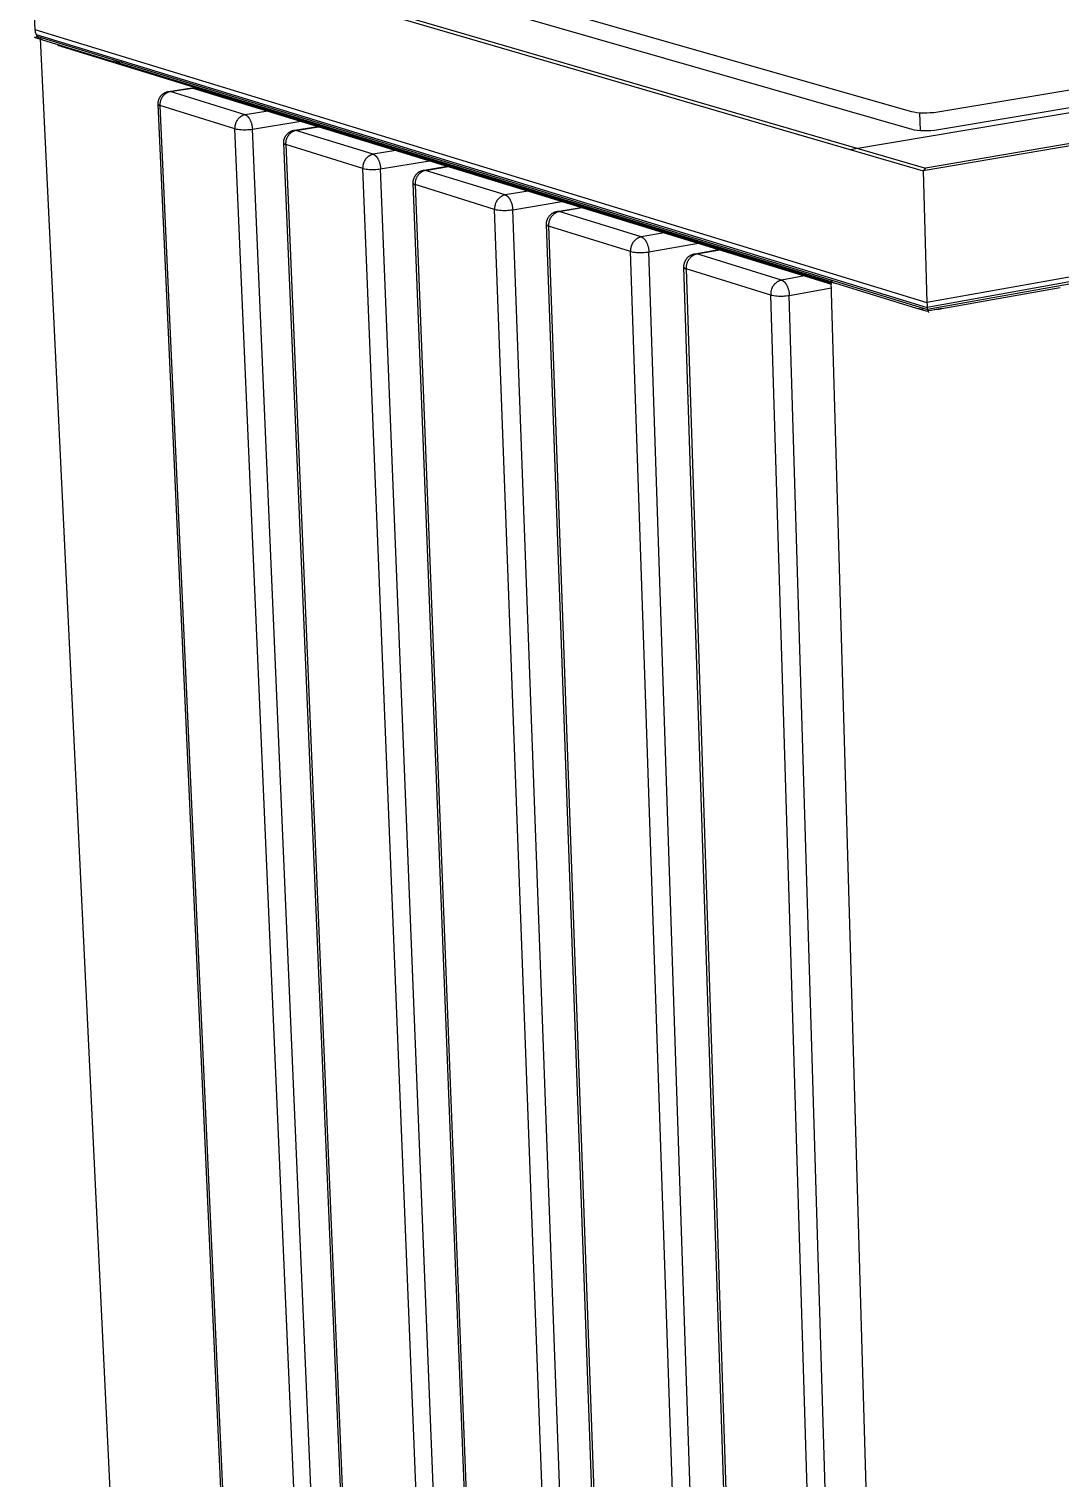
# Model space of a CAD drawing. Header units: millimetres. Extents: x 0 to 3480, y 0 to 2432.
# Drawn here: x 682.4 to 859.6, y 505 to 754.2 of the extents above; entities that cross this region are included whole.
import ezdxf

# ---------------------------------------------------------------- set-up
doc = ezdxf.new("R2010")
doc.units = ezdxf.units.MM
doc.header["$MEASUREMENT"] = 0
doc.layers.add('Utwórz2D linie widoczne', color=7, linetype='Continuous', true_color=0x000000)

msp = doc.modelspace()

# ---------------------------------------------------------------- linework, layer by layer
at = {"layer": 'Utwórz2D linie widoczne'}
for p, q in [((683.42, 783.01), (834.05, 740.01)), ((683.55, 780.23), (834.14, 736.95)), ((682.38, 774.61), (683.37, 754.05)), ((682.38, 774.61), (836.1, 729.79)), ((684.33, 774.57), (836.49, 730.27)), ((837.92, 739.84), (1041.05, 773.62)), ((838, 736.78), (1058.52, 773.71)), ((823.48, 733.47), (1047, 770.97)), ((1060.23, 767.87), (836.1, 729.79)), ((1058.21, 767.9), (836.49, 730.27)), ((683.89, 752.8), (683.3, 752.71)), ((684.76, 752.26), (683.3, 752.71)), ((683.37, 754.05), (683.42, 753.63)), ((683.37, 754.05), (836.71, 707.18)), ((683.42, 753.63), (683.6, 753.24)), ((683.6, 753.24), (683.85, 752.84)), ((683.6, 753.24), (836.77, 706.34)), ((683.85, 752.84), (683.91, 752.85)), ((683.85, 752.84), (684.16, 752.49)), ((683.91, 752.85), (836.84, 706)), ((684.16, 752.49), (684.22, 752.5)), ((684.16, 752.49), (684.37, 752.32)), ((684.22, 752.5), (684.36, 752.45)), ((684.37, 752.53), (684.36, 752.54)), ((708.4, 252.67), (684.36, 752.54)), ((684.38, 752.51), (684.37, 752.53)), ((684.38, 752.5), (684.38, 752.51)), ((684.39, 752.48), (684.38, 752.5)), ((684.4, 752.47), (684.39, 752.48)), ((684.41, 752.45), (684.4, 752.47)), ((684.42, 752.44), (684.41, 752.45)), ((684.44, 752.43), (684.42, 752.44)), ((684.45, 752.42), (684.44, 752.43)), ((684.46, 752.4), (684.45, 752.42)), ((684.47, 752.39), (684.46, 752.4)), ((684.48, 752.38), (684.47, 752.39)), ((684.5, 752.37), (684.48, 752.38)), ((684.51, 752.36), (684.5, 752.37)), ((684.52, 752.35), (684.51, 752.36)), ((684.54, 752.34), (684.52, 752.35)), ((684.55, 752.33), (684.54, 752.34)), ((684.57, 752.32), (684.55, 752.33)), ((684.58, 752.31), (684.57, 752.32)), ((684.6, 752.31), (684.58, 752.31)), ((684.61, 752.3), (684.6, 752.31)), ((684.63, 752.29), (684.61, 752.3)), ((684.65, 752.29), (684.63, 752.29)), ((684.66, 752.28), (684.65, 752.29)), ((684.68, 752.28), (684.66, 752.28)), ((684.7, 752.27), (684.68, 752.28)), ((684.71, 752.27), (684.7, 752.27)), ((684.73, 752.27), (684.71, 752.27)), ((684.75, 752.27), (684.73, 752.27)), ((684.76, 752.26), (684.75, 752.27)), ((696.55, 748.65), (684.76, 752.26)), ((687.29, 751.36), (820.3, 710.57)), ((696.76, 748.6), (696.55, 748.65)), ((696.98, 748.56), (696.76, 748.6)), ((697.2, 748.52), (696.98, 748.56)), ((697.19, 748.52), (820.29, 710.78)), ((697.42, 748.49), (697.2, 748.52)), ((697.64, 748.47), (697.42, 748.49)), ((697.86, 748.45), (697.64, 748.47)), ((698.09, 748.44), (697.86, 748.45)), ((698.31, 748.44), (698.09, 748.44)), ((1060.12, 747), (836.71, 707.18)), ((1059.92, 746.18), (836.77, 706.34)), ((1059.61, 745.8), (836.84, 706)), ((704.84, 742.37), (704.88, 742.43)), ((704.88, 742.43), (704.92, 742.5)), ((704.92, 742.5), (704.96, 742.56)), ((704.96, 742.56), (705.01, 742.62)), ((705.01, 742.62), (705.05, 742.67)), ((705.05, 742.67), (705.1, 742.73)), ((705.1, 742.73), (705.15, 742.78)), ((705.15, 742.78), (705.2, 742.84)), ((705.2, 742.84), (705.25, 742.89)), ((705.26, 742.44), (705.22, 742.37)), ((705.25, 742.89), (705.31, 742.94)), ((705.3, 742.5), (705.26, 742.44)), ((705.35, 742.56), (705.3, 742.5)), ((705.31, 742.94), (705.36, 742.98)), ((705.4, 742.63), (705.35, 742.56)), ((705.36, 742.98), (705.42, 743.03)), ((705.45, 742.69), (705.4, 742.63)), ((705.42, 743.03), (705.48, 743.07)), ((705.5, 742.74), (705.45, 742.69)), ((705.48, 743.07), (705.54, 743.11)), ((705.56, 742.8), (705.5, 742.74)), ((705.54, 743.11), (705.6, 743.15)), ((705.61, 742.86), (705.56, 742.8)), ((705.6, 743.15), (705.67, 743.19)), ((705.67, 742.91), (705.61, 742.86)), ((705.67, 743.19), (705.73, 743.22)), ((705.73, 742.96), (705.67, 742.91)), ((705.73, 743.22), (705.8, 743.25)), ((705.79, 743.01), (705.73, 742.96)), ((705.86, 743.05), (705.79, 743.01)), ((705.8, 743.25), (705.87, 743.28)), ((705.92, 743.1), (705.86, 743.05)), ((705.87, 743.28), (705.93, 743.31)), ((705.99, 743.14), (705.92, 743.1)), ((705.93, 743.31), (706, 743.34)), ((706.06, 743.18), (705.99, 743.14)), ((706, 743.34), (706.07, 743.36)), ((706.13, 743.21), (706.06, 743.18)), ((706.07, 743.36), (706.14, 743.38)), ((706.2, 743.25), (706.13, 743.21)), ((706.14, 743.38), (706.22, 743.4)), ((706.27, 743.28), (706.2, 743.25)), ((706.22, 743.4), (706.29, 743.41)), ((706.34, 743.31), (706.27, 743.28)), ((706.29, 743.41), (706.36, 743.42)), ((706.41, 743.34), (706.34, 743.31)), ((706.36, 743.42), (706.38, 743.43)), ((706.38, 743.43), (706.4, 743.43)), ((706.39, 743.43), (710.37, 744.06)), ((706.4, 743.43), (706.42, 743.43)), ((706.49, 743.36), (706.41, 743.34)), ((706.42, 743.43), (706.44, 743.43)), ((706.44, 743.43), (706.46, 743.43)), ((706.46, 743.43), (706.48, 743.43)), ((706.48, 743.43), (706.5, 743.43)), ((706.56, 743.38), (706.49, 743.36)), ((706.5, 743.43), (706.52, 743.43)), ((706.52, 743.43), (706.54, 743.43)), ((706.54, 743.43), (706.56, 743.42)), ((706.56, 743.42), (706.58, 743.42)), ((706.64, 743.4), (706.56, 743.38)), ((706.58, 743.42), (706.6, 743.42)), ((706.6, 743.42), (706.62, 743.41)), ((706.62, 743.41), (706.64, 743.4)), ((706.64, 743.4), (710.51, 744.01)), ((719.53, 739.43), (706.64, 743.4)), ((710.37, 744.06), (820.31, 710.32)), ((710.53, 744.08), (820.31, 710.4)), ((704.57, 741.39), (704.58, 741.46)), ((704.57, 741.32), (704.57, 741.39)), ((704.57, 741.24), (704.57, 741.32)), ((704.57, 741.23), (704.58, 741.22)), ((725.53, 278.65), (704.57, 741.23)), ((704.58, 741.54), (704.59, 741.61)), ((704.58, 741.46), (704.58, 741.54)), ((704.58, 741.22), (704.59, 741.21)), ((704.59, 741.61), (704.6, 741.68)), ((704.59, 741.21), (704.59, 741.2)), ((704.59, 741.2), (704.6, 741.18)), ((704.6, 741.68), (704.61, 741.75)), ((704.6, 741.18), (704.61, 741.17)), ((704.61, 741.75), (704.63, 741.83)), ((704.61, 741.17), (704.62, 741.16)), ((704.62, 741.16), (704.63, 741.15)), ((704.63, 741.83), (704.65, 741.9)), ((704.63, 741.15), (704.64, 741.14)), ((704.64, 741.14), (704.65, 741.13)), ((704.65, 741.9), (704.67, 741.97)), ((704.65, 741.13), (704.66, 741.12)), ((704.66, 741.12), (704.67, 741.11)), ((704.67, 741.97), (704.69, 742.04)), ((704.67, 741.11), (704.68, 741.1)), ((704.68, 741.1), (704.69, 741.1)), ((704.69, 742.04), (704.72, 742.11)), ((704.69, 741.1), (704.7, 741.09)), ((704.7, 741.09), (704.71, 741.08)), ((704.71, 741.08), (704.72, 741.07)), ((704.72, 742.11), (704.75, 742.17)), ((704.72, 741.07), (704.73, 741.07)), ((704.73, 741.07), (704.75, 741.06)), ((704.75, 742.17), (704.78, 742.24)), ((704.75, 741.06), (704.76, 741.05)), ((704.76, 741.05), (704.77, 741.05)), ((704.77, 741.05), (704.78, 741.04)), ((704.78, 742.24), (704.81, 742.31)), ((704.78, 741.04), (704.8, 741.04)), ((704.8, 741.04), (704.81, 741.03)), ((704.81, 742.31), (704.84, 742.37)), ((704.81, 741.03), (704.82, 741.03)), ((704.82, 741.03), (704.84, 741.03)), ((704.84, 741.03), (704.85, 741.02)), ((704.85, 741.02), (704.86, 741.02)), ((704.86, 741.02), (704.88, 741.02)), ((704.89, 741.33), (704.88, 741.25)), ((704.88, 741.25), (704.88, 741.17)), ((704.88, 741.17), (704.88, 741.09)), ((704.88, 741.09), (704.89, 741.02)), ((704.88, 741.02), (704.89, 741.02)), ((704.9, 741.49), (704.89, 741.41)), ((704.89, 741.41), (704.89, 741.33)), ((717.77, 737.02), (704.89, 741.02)), ((704.89, 741.02), (725.83, 278.22)), ((704.92, 741.56), (704.9, 741.49)), ((704.93, 741.64), (704.92, 741.56)), ((704.95, 741.72), (704.93, 741.64)), ((704.97, 741.79), (704.95, 741.72)), ((704.99, 741.87), (704.97, 741.79)), ((705.01, 741.94), (704.99, 741.87)), ((705.04, 742.02), (705.01, 741.94)), ((705.07, 742.09), (705.04, 742.02)), ((705.1, 742.16), (705.07, 742.09)), ((705.14, 742.23), (705.1, 742.16)), ((705.18, 742.3), (705.14, 742.23)), ((705.22, 742.37), (705.18, 742.3)), ((723.42, 740.05), (719.53, 739.43)), ((834.05, 740.01), (834.46, 739.91)), ((834.46, 739.91), (834.97, 739.83)), ((717.78, 737.5), (717.77, 737.42)), ((717.77, 737.42), (717.77, 737.34)), ((717.8, 737.58), (717.78, 737.5)), ((717.81, 737.65), (717.8, 737.58)), ((717.83, 737.73), (717.81, 737.65)), ((717.85, 737.81), (717.83, 737.73)), ((717.87, 737.88), (717.85, 737.81)), ((717.89, 737.96), (717.87, 737.88)), ((717.92, 738.03), (717.89, 737.96)), ((717.95, 738.11), (717.92, 738.03)), ((717.99, 738.18), (717.95, 738.11)), ((718.02, 738.25), (717.99, 738.18)), ((718.06, 738.32), (718.02, 738.25)), ((718.1, 738.39), (718.06, 738.32)), ((718.14, 738.45), (718.1, 738.39)), ((718.18, 738.52), (718.14, 738.45)), ((718.23, 738.58), (718.18, 738.52)), ((718.28, 738.65), (718.23, 738.58)), ((718.33, 738.71), (718.28, 738.65)), ((718.38, 738.76), (718.33, 738.71)), ((718.44, 738.82), (718.38, 738.76)), ((718.5, 738.88), (718.44, 738.82)), ((718.56, 738.93), (718.5, 738.88)), ((718.62, 738.98), (718.56, 738.93)), ((718.68, 739.03), (718.62, 738.98)), ((718.74, 739.08), (718.68, 739.03)), ((718.81, 739.12), (718.74, 739.08)), ((718.87, 739.16), (718.81, 739.12)), ((718.94, 739.2), (718.87, 739.16)), ((719.01, 739.24), (718.94, 739.2)), ((719.08, 739.28), (719.01, 739.24)), ((719.16, 739.31), (719.08, 739.28)), ((719.23, 739.34), (719.16, 739.31)), ((719.3, 739.37), (719.23, 739.34)), ((719.38, 739.39), (719.3, 739.37)), ((719.45, 739.41), (719.38, 739.39)), ((719.53, 739.43), (719.45, 739.41)), ((719.53, 739.43), (719.54, 739.43)), ((719.54, 739.43), (719.56, 739.42)), ((719.56, 739.42), (719.57, 739.42)), ((719.57, 739.42), (719.58, 739.41)), ((719.58, 739.41), (719.6, 739.41)), ((719.6, 739.41), (719.61, 739.4)), ((719.61, 739.4), (719.63, 739.39)), ((719.63, 739.39), (719.66, 739.38)), ((719.66, 739.38), (719.69, 739.37)), ((719.69, 739.37), (719.71, 739.35)), ((719.71, 739.35), (719.74, 739.33)), ((719.74, 739.33), (719.77, 739.32)), ((719.77, 739.32), (719.8, 739.3)), ((719.8, 739.3), (719.82, 739.28)), ((719.82, 739.28), (719.85, 739.25)), ((719.85, 739.25), (719.88, 739.23)), ((719.88, 739.23), (719.91, 739.21)), ((719.91, 739.21), (719.93, 739.18)), ((719.93, 739.18), (719.96, 739.15)), ((719.96, 739.15), (719.99, 739.13)), ((719.99, 739.13), (720.01, 739.1)), ((720.01, 739.1), (720.04, 739.07)), ((720.04, 739.07), (720.07, 739.03)), ((720.07, 739.03), (720.1, 739)), ((720.1, 739), (720.12, 738.97)), ((720.12, 738.97), (720.15, 738.93)), ((720.15, 738.93), (720.17, 738.89)), ((720.17, 738.89), (720.2, 738.86)), ((720.2, 738.86), (720.23, 738.82)), ((720.23, 738.82), (720.25, 738.78)), ((720.25, 738.78), (720.28, 738.74)), ((720.28, 738.74), (720.32, 738.65)), ((720.32, 738.65), (720.37, 738.56)), ((720.37, 738.56), (720.41, 738.47)), ((720.41, 738.47), (720.46, 738.38)), ((720.46, 738.38), (720.5, 738.28)), ((720.5, 738.28), (720.53, 738.18)), ((720.53, 738.18), (720.57, 738.08)), ((720.57, 738.08), (720.6, 737.97)), ((720.6, 737.97), (720.63, 737.87)), ((720.63, 737.87), (720.66, 737.77)), ((720.66, 737.77), (720.68, 737.66)), ((720.68, 737.66), (720.7, 737.56)), ((720.7, 737.56), (720.72, 737.46)), ((720.72, 737.46), (720.74, 737.35)), ((720.77, 736.96), (729.12, 738.3)), ((728, 736.77), (732.02, 737.41)), ((834.97, 739.83), (835.52, 739.78)), ((835.6, 736.73), (835.52, 739.78)), ((835.52, 739.78), (836.11, 739.76)), ((836.11, 739.76), (836.72, 739.76)), ((836.72, 739.76), (837.3, 739.8)), ((837.3, 739.8), (837.92, 739.84)), ((717.77, 737.34), (717.76, 737.26)), ((717.76, 737.26), (717.76, 737.18)), ((717.76, 737.18), (717.77, 737.1)), ((717.77, 737.1), (717.77, 737.02)), ((738.03, 270.68), (717.77, 737.02)), ((717.77, 737.02), (718.04, 736.97)), ((718.04, 736.97), (718.31, 736.93)), ((718.31, 736.93), (718.58, 736.9)), ((718.58, 736.9), (718.86, 736.87)), ((718.86, 736.87), (719.13, 736.86)), ((719.13, 736.86), (719.4, 736.85)), ((719.4, 736.85), (719.68, 736.86)), ((719.68, 736.86), (719.95, 736.87)), ((719.95, 736.87), (720.23, 736.89)), ((720.23, 736.89), (720.5, 736.92)), ((720.5, 736.92), (720.77, 736.96)), ((720.74, 737.35), (720.75, 737.25)), ((720.75, 737.25), (720.76, 737.16)), ((720.76, 737.16), (720.77, 737.06)), ((720.77, 737.06), (720.77, 736.96)), ((740.84, 270.57), (720.77, 736.96)), ((726.17, 734.85), (726.18, 734.92)), ((726.18, 734.92), (726.19, 735)), ((726.19, 735), (726.21, 735.07)), ((726.21, 735.07), (726.22, 735.14)), ((726.22, 735.14), (726.24, 735.21)), ((726.24, 735.21), (726.26, 735.29)), ((726.26, 735.29), (726.29, 735.36)), ((726.29, 735.36), (726.31, 735.43)), ((726.31, 735.43), (726.34, 735.49)), ((726.34, 735.49), (726.37, 735.56)), ((726.37, 735.56), (726.4, 735.63)), ((726.4, 735.63), (726.44, 735.69)), ((726.44, 735.69), (726.48, 735.76)), ((726.48, 735.76), (726.52, 735.82)), ((726.52, 735.82), (726.56, 735.88)), ((726.54, 734.95), (726.52, 734.87)), ((726.55, 735.03), (726.54, 734.95)), ((726.57, 735.1), (726.55, 735.03)), ((726.56, 735.88), (726.6, 735.94)), ((726.6, 735.18), (726.57, 735.1)), ((726.6, 735.94), (726.65, 736)), ((726.62, 735.26), (726.6, 735.18)), ((726.65, 735.33), (726.62, 735.26)), ((726.65, 736), (726.7, 736.06)), ((726.68, 735.4), (726.65, 735.33)), ((726.71, 735.48), (726.68, 735.4)), ((726.7, 736.06), (726.75, 736.11)), ((726.75, 735.55), (726.71, 735.48)), ((726.75, 736.11), (726.8, 736.17)), ((726.79, 735.62), (726.75, 735.55)), ((726.83, 735.69), (726.79, 735.62)), ((726.8, 736.17), (726.85, 736.22)), ((726.87, 735.76), (726.83, 735.69)), ((726.85, 736.22), (726.91, 736.27)), ((726.91, 735.82), (726.87, 735.76)), ((726.91, 736.27), (726.97, 736.32)), ((726.96, 735.89), (726.91, 735.82)), ((727.01, 735.95), (726.96, 735.89)), ((726.97, 736.32), (727.03, 736.36)), ((727.06, 736.01), (727.01, 735.95)), ((727.03, 736.36), (727.09, 736.4)), ((727.11, 736.07), (727.06, 736.01)), ((727.09, 736.4), (727.15, 736.45)), ((727.17, 736.13), (727.11, 736.07)), ((727.15, 736.45), (727.21, 736.49)), ((727.23, 736.18), (727.17, 736.13)), ((727.21, 736.49), (727.28, 736.52)), ((727.29, 736.23), (727.23, 736.18)), ((727.28, 736.52), (727.34, 736.56)), ((727.35, 736.29), (727.29, 736.23)), ((727.34, 736.56), (727.41, 736.59)), ((727.41, 736.33), (727.35, 736.29)), ((727.41, 736.59), (727.48, 736.62)), ((727.47, 736.38), (727.41, 736.33)), ((727.54, 736.43), (727.47, 736.38)), ((727.48, 736.62), (727.55, 736.65)), ((727.61, 736.47), (727.54, 736.43)), ((727.55, 736.65), (727.62, 736.67)), ((727.67, 736.51), (727.61, 736.47)), ((727.62, 736.67), (727.69, 736.7)), ((727.74, 736.55), (727.67, 736.51)), ((727.69, 736.7), (727.76, 736.72)), ((727.82, 736.58), (727.74, 736.55)), ((727.76, 736.72), (727.83, 736.73)), ((727.89, 736.62), (727.82, 736.58)), ((727.83, 736.73), (727.9, 736.75)), ((727.96, 736.65), (727.89, 736.62)), ((727.9, 736.75), (727.98, 736.76)), ((728.04, 736.67), (727.96, 736.65)), ((727.98, 736.76), (728, 736.77)), ((728, 736.77), (728.02, 736.77)), ((728.02, 736.77), (728.04, 736.77)), ((728.04, 736.77), (728.06, 736.77)), ((728.11, 736.7), (728.04, 736.67)), ((728.06, 736.77), (728.08, 736.77)), ((728.08, 736.77), (728.1, 736.77)), ((728.1, 736.77), (728.12, 736.77)), ((728.19, 736.72), (728.11, 736.7)), ((728.12, 736.77), (728.14, 736.77)), ((728.14, 736.77), (728.16, 736.77)), ((728.16, 736.77), (728.18, 736.76)), ((728.18, 736.76), (728.2, 736.76)), ((728.27, 736.74), (728.19, 736.72)), ((728.2, 736.76), (728.23, 736.75)), ((728.23, 736.75), (728.25, 736.75)), ((728.25, 736.75), (728.27, 736.74)), ((728.27, 736.74), (732.16, 737.37)), ((741.54, 732.65), (728.27, 736.74)), ((834.14, 736.95), (834.55, 736.85)), ((834.55, 736.85), (835.05, 736.78)), ((835.05, 736.78), (835.6, 736.73)), ((835.6, 736.73), (836.19, 736.7)), ((836.19, 736.7), (836.8, 736.7)), ((836.8, 736.7), (837.38, 736.74)), ((837.38, 736.74), (838, 736.78)), ((726.16, 734.7), (726.17, 734.77)), ((726.16, 734.62), (726.16, 734.7)), ((726.16, 734.55), (726.16, 734.62)), ((726.16, 734.55), (726.17, 734.54)), ((745.97, 266.01), (726.16, 734.54)), ((726.17, 734.77), (726.17, 734.85)), ((726.17, 734.54), (726.18, 734.53)), ((726.18, 734.53), (726.18, 734.51)), ((726.18, 734.51), (726.19, 734.5)), ((726.19, 734.5), (726.2, 734.49)), ((726.2, 734.49), (726.21, 734.48)), ((726.21, 734.48), (726.21, 734.47)), ((726.21, 734.47), (726.22, 734.46)), ((726.22, 734.46), (726.23, 734.45)), ((726.23, 734.45), (726.24, 734.44)), ((726.24, 734.44), (726.25, 734.43)), ((726.25, 734.43), (726.26, 734.42)), ((726.26, 734.42), (726.27, 734.41)), ((726.27, 734.41), (726.28, 734.4)), ((726.28, 734.4), (726.29, 734.39)), ((726.29, 734.39), (726.3, 734.38)), ((726.3, 734.38), (726.32, 734.38)), ((726.32, 734.38), (726.33, 734.37)), ((726.33, 734.37), (726.34, 734.36)), ((726.34, 734.36), (726.35, 734.36)), ((726.35, 734.36), (726.36, 734.35)), ((726.36, 734.35), (726.38, 734.35)), ((726.38, 734.35), (726.39, 734.34)), ((726.39, 734.34), (726.4, 734.34)), ((726.4, 734.34), (726.42, 734.33)), ((726.42, 734.33), (726.43, 734.33)), ((726.43, 734.33), (726.44, 734.32)), ((726.44, 734.32), (726.46, 734.32)), ((726.46, 734.32), (726.47, 734.32)), ((726.47, 734.32), (726.48, 734.32)), ((726.48, 734.32), (726.5, 734.32)), ((726.5, 734.63), (726.49, 734.56)), ((726.49, 734.56), (726.49, 734.48)), ((726.49, 734.48), (726.49, 734.4)), ((726.49, 734.4), (726.5, 734.32)), ((726.51, 734.79), (726.5, 734.71)), ((726.5, 734.71), (726.5, 734.63)), ((739.76, 730.2), (726.5, 734.32)), ((726.5, 734.32), (746.29, 265.57)), ((726.52, 734.87), (726.51, 734.79)), ((740.95, 732.41), (740.88, 732.37)), ((741.02, 732.45), (740.95, 732.41)), ((741.09, 732.49), (741.02, 732.45)), ((741.16, 732.52), (741.09, 732.49)), ((741.24, 732.55), (741.16, 732.52)), ((741.31, 732.58), (741.24, 732.55)), ((741.39, 732.61), (741.31, 732.58)), ((741.47, 732.63), (741.39, 732.61)), ((741.54, 732.65), (741.47, 732.63)), ((745.45, 733.29), (741.54, 732.65)), ((741.54, 732.65), (741.56, 732.65)), ((741.56, 732.65), (741.57, 732.64)), ((741.57, 732.64), (741.58, 732.64)), ((741.58, 732.64), (741.6, 732.63)), ((741.6, 732.63), (741.62, 732.62)), ((741.62, 732.62), (741.65, 732.61)), ((741.65, 732.61), (741.68, 732.6)), ((741.68, 732.6), (741.7, 732.58)), ((741.7, 732.58), (741.73, 732.57)), ((741.73, 732.57), (741.76, 732.55)), ((741.76, 732.55), (741.79, 732.53)), ((741.79, 732.53), (741.82, 732.51)), ((741.82, 732.51), (741.84, 732.49)), ((741.84, 732.49), (741.87, 732.47)), ((741.87, 732.47), (741.9, 732.45)), ((741.9, 732.45), (741.93, 732.42)), ((741.93, 732.42), (741.96, 732.39)), ((739.77, 730.6), (739.76, 730.52)), ((739.76, 730.52), (739.76, 730.44)), ((739.76, 730.44), (739.76, 730.36)), ((739.76, 730.36), (739.76, 730.28)), ((739.76, 730.28), (739.76, 730.2)), ((758.83, 257.82), (739.76, 730.2)), ((739.76, 730.2), (740.04, 730.15)), ((739.78, 730.68), (739.77, 730.6)), ((739.79, 730.76), (739.78, 730.68)), ((739.8, 730.84), (739.79, 730.76)), ((739.82, 730.92), (739.8, 730.84)), ((739.84, 731), (739.82, 730.92)), ((739.86, 731.07), (739.84, 731)), ((739.89, 731.15), (739.86, 731.07)), ((739.92, 731.23), (739.89, 731.15)), ((739.95, 731.3), (739.92, 731.23)), ((739.98, 731.37), (739.95, 731.3)), ((740.02, 731.44), (739.98, 731.37)), ((740.06, 731.52), (740.02, 731.44)), ((740.04, 730.15), (740.31, 730.11)), ((740.1, 731.58), (740.06, 731.52)), ((740.14, 731.65), (740.1, 731.58)), ((740.18, 731.72), (740.14, 731.65)), ((740.23, 731.78), (740.18, 731.72)), ((740.28, 731.85), (740.23, 731.78)), ((740.33, 731.91), (740.28, 731.85)), ((740.31, 730.11), (740.59, 730.07)), ((740.38, 731.97), (740.33, 731.91)), ((740.44, 732.03), (740.38, 731.97)), ((740.5, 732.08), (740.44, 732.03)), ((740.56, 732.14), (740.5, 732.08)), ((740.62, 732.19), (740.56, 732.14)), ((740.59, 730.07), (740.87, 730.05)), ((740.68, 732.24), (740.62, 732.19)), ((740.75, 732.29), (740.68, 732.24)), ((740.81, 732.33), (740.75, 732.29)), ((740.88, 732.37), (740.81, 732.33)), ((740.87, 730.05), (741.14, 730.03)), ((741.14, 730.03), (741.42, 730.03)), ((741.42, 730.03), (741.7, 730.03)), ((741.7, 730.03), (741.98, 730.05)), ((741.96, 732.39), (741.98, 732.37)), ((741.98, 732.37), (742.01, 732.34)), ((741.98, 730.05), (742.26, 730.07)), ((742.01, 732.34), (742.04, 732.31)), ((742.04, 732.31), (742.07, 732.28)), ((742.07, 732.28), (742.1, 732.24)), ((742.1, 732.24), (742.12, 732.21)), ((742.12, 732.21), (742.15, 732.18)), ((742.15, 732.18), (742.18, 732.14)), ((742.18, 732.14), (742.2, 732.1)), ((742.2, 732.1), (742.23, 732.06)), ((742.23, 732.06), (742.26, 732.02)), ((742.26, 732.02), (742.28, 731.98)), ((742.26, 730.07), (742.54, 730.1)), ((742.28, 731.98), (742.31, 731.94)), ((742.31, 731.94), (742.33, 731.9)), ((742.33, 731.9), (742.36, 731.86)), ((742.36, 731.86), (742.4, 731.77)), ((742.4, 731.77), (742.45, 731.67)), ((742.45, 731.67), (742.49, 731.58)), ((742.49, 731.58), (742.53, 731.48)), ((742.53, 731.48), (742.57, 731.38)), ((742.54, 730.1), (742.81, 730.14)), ((742.57, 731.38), (742.61, 731.27)), ((742.61, 731.27), (742.64, 731.17)), ((742.64, 731.17), (742.67, 731.06)), ((742.67, 731.06), (742.7, 730.96)), ((742.7, 730.96), (742.72, 730.85)), ((742.72, 730.85), (742.74, 730.75)), ((742.74, 730.75), (742.76, 730.64)), ((742.76, 730.64), (742.78, 730.54)), ((742.78, 730.54), (742.79, 730.44)), ((742.79, 730.44), (742.8, 730.34)), ((742.8, 730.34), (742.81, 730.24)), ((742.81, 730.14), (751.21, 731.52)), ((742.81, 730.24), (742.81, 730.14)), ((761.67, 257.71), (742.81, 730.14)), ((750.27, 729.91), (754.31, 730.57)), ((750.54, 729.88), (754.46, 730.53)), ((836.49, 730.27), (836.1, 729.79)), ((748.4, 727.82), (748.41, 727.89)), ((748.4, 727.74), (748.4, 727.82)), ((748.4, 727.67), (748.4, 727.74)), ((748.4, 727.67), (748.41, 727.66)), ((766.98, 253.04), (748.4, 727.66)), ((748.41, 727.97), (748.42, 728.04)), ((748.41, 727.89), (748.41, 727.97)), ((748.41, 727.66), (748.42, 727.64)), ((748.42, 728.04), (748.43, 728.12)), ((748.42, 727.64), (748.42, 727.63)), ((748.42, 727.63), (748.43, 727.62)), ((748.43, 728.12), (748.45, 728.19)), ((748.43, 727.62), (748.43, 727.61)), ((748.43, 727.61), (748.44, 727.6)), ((748.44, 727.6), (748.45, 727.58)), ((748.45, 728.19), (748.47, 728.27)), ((748.45, 727.58), (748.46, 727.57)), ((748.46, 727.57), (748.47, 727.56)), ((748.47, 728.27), (748.48, 728.34)), ((748.47, 727.56), (748.48, 727.55)), ((748.48, 728.34), (748.51, 728.41)), ((748.48, 727.55), (748.48, 727.54)), ((748.48, 727.54), (748.49, 727.53)), ((748.49, 727.53), (748.5, 727.52)), ((748.5, 727.52), (748.51, 727.51)), ((748.51, 728.41), (748.53, 728.48)), ((748.51, 727.51), (748.53, 727.5)), ((748.53, 728.48), (748.56, 728.55)), ((748.53, 727.5), (748.54, 727.5)), ((748.54, 727.5), (748.55, 727.49)), ((748.55, 727.49), (748.56, 727.48)), ((748.56, 728.55), (748.59, 728.62)), ((748.56, 727.48), (748.57, 727.47)), ((748.57, 727.47), (748.58, 727.46)), ((748.58, 727.46), (748.59, 727.46)), ((748.59, 728.62), (748.62, 728.69)), ((748.59, 727.46), (748.61, 727.45)), ((748.61, 727.45), (748.62, 727.45)), ((748.62, 728.69), (748.65, 728.76)), ((748.62, 727.45), (748.63, 727.44)), ((748.63, 727.44), (748.65, 727.44)), ((748.65, 728.76), (748.69, 728.82)), ((748.65, 727.44), (748.66, 727.43)), ((748.66, 727.43), (748.67, 727.43)), ((748.67, 727.43), (748.68, 727.43)), ((748.69, 728.82), (748.73, 728.89)), ((748.73, 728.89), (748.77, 728.95)), ((748.76, 727.83), (748.75, 727.75)), ((748.75, 727.75), (748.75, 727.66)), ((748.75, 727.66), (748.75, 727.58)), ((748.75, 727.58), (748.75, 727.5)), ((748.75, 727.5), (748.75, 727.42)), ((748.77, 727.91), (748.76, 727.83)), ((748.77, 728.95), (748.81, 729.01)), ((748.78, 727.99), (748.77, 727.91)), ((748.8, 728.07), (748.78, 727.99)), ((748.82, 728.15), (748.8, 728.07)), ((748.81, 729.01), (748.85, 729.07)), ((748.84, 728.23), (748.82, 728.15)), ((748.86, 728.31), (748.84, 728.23)), ((748.85, 729.07), (748.9, 729.13)), ((748.89, 728.39), (748.86, 728.31)), ((748.92, 728.47), (748.89, 728.39)), ((748.9, 729.13), (748.95, 729.19)), ((748.95, 728.54), (748.92, 728.47)), ((748.95, 729.19), (749, 729.25)), ((748.99, 728.62), (748.95, 728.54)), ((749.02, 728.69), (748.99, 728.62)), ((749, 729.25), (749.05, 729.3)), ((749.06, 728.76), (749.02, 728.69)), ((749.05, 729.3), (749.11, 729.35)), ((749.11, 728.84), (749.06, 728.76)), ((749.11, 729.35), (749.16, 729.4)), ((749.15, 728.9), (749.11, 728.84)), ((749.2, 728.97), (749.15, 728.9)), ((749.16, 729.4), (749.22, 729.45)), ((749.25, 729.04), (749.2, 728.97)), ((749.22, 729.45), (749.28, 729.5)), ((749.3, 729.1), (749.25, 729.04)), ((749.28, 729.5), (749.34, 729.54)), ((749.35, 729.17), (749.3, 729.1)), ((749.34, 729.54), (749.4, 729.58)), ((749.41, 729.23), (749.35, 729.17)), ((749.4, 729.58), (749.47, 729.62)), ((749.47, 729.28), (749.41, 729.23)), ((749.47, 729.62), (749.53, 729.66)), ((749.53, 729.34), (749.47, 729.28)), ((749.53, 729.66), (749.6, 729.69)), ((749.59, 729.39), (749.53, 729.34)), ((749.66, 729.45), (749.59, 729.39)), ((749.6, 729.69), (749.67, 729.73)), ((749.72, 729.5), (749.66, 729.45)), ((749.67, 729.73), (749.74, 729.76)), ((749.79, 729.54), (749.72, 729.5)), ((749.74, 729.76), (749.81, 729.79)), ((749.86, 729.59), (749.79, 729.54)), ((749.81, 729.79), (749.88, 729.81)), ((749.93, 729.63), (749.86, 729.59)), ((749.88, 729.81), (749.95, 729.83)), ((750, 729.67), (749.93, 729.63)), ((749.95, 729.83), (750.02, 729.86)), ((750.08, 729.71), (750, 729.67)), ((750.02, 729.86), (750.09, 729.87)), ((750.15, 729.74), (750.08, 729.71)), ((750.09, 729.87), (750.17, 729.89)), ((750.23, 729.78), (750.15, 729.74)), ((750.17, 729.89), (750.24, 729.9)), ((750.3, 729.81), (750.23, 729.78)), ((750.24, 729.9), (750.26, 729.91)), ((750.26, 729.91), (750.29, 729.91)), ((750.29, 729.91), (750.31, 729.91)), ((750.38, 729.83), (750.3, 729.81)), ((750.31, 729.91), (750.33, 729.91)), ((750.33, 729.91), (750.35, 729.91)), ((750.35, 729.91), (750.37, 729.91)), ((750.37, 729.91), (750.39, 729.91)), ((750.46, 729.86), (750.38, 729.83)), ((750.39, 729.91), (750.41, 729.91)), ((750.41, 729.91), (750.44, 729.9)), ((750.44, 729.9), (750.46, 729.9)), ((750.46, 729.9), (750.48, 729.9)), ((750.54, 729.88), (750.46, 729.86)), ((750.48, 729.9), (750.5, 729.89)), ((750.5, 729.89), (750.52, 729.89)), ((750.52, 729.89), (750.54, 729.88)), ((764.22, 725.66), (750.54, 729.88)), ((836.1, 729.79), (836.71, 707.18)), ((748.68, 727.43), (748.7, 727.42)), ((748.7, 727.42), (748.71, 727.42)), ((748.71, 727.42), (748.73, 727.42)), ((748.73, 727.42), (748.74, 727.42)), ((748.74, 727.42), (748.75, 727.42)), ((762.42, 723.18), (748.75, 727.42)), ((748.75, 727.42), (767.32, 252.57)), ((763.03, 724.94), (762.97, 724.88)), ((763.09, 725), (763.03, 724.94)), ((763.14, 725.06), (763.09, 725)), ((763.21, 725.12), (763.14, 725.06)), ((763.27, 725.17), (763.21, 725.12)), ((763.33, 725.23), (763.27, 725.17)), ((763.4, 725.28), (763.33, 725.23)), ((763.47, 725.32), (763.4, 725.28)), ((763.54, 725.37), (763.47, 725.32)), ((763.61, 725.41), (763.54, 725.37)), ((763.68, 725.45), (763.61, 725.41)), ((763.75, 725.49), (763.68, 725.45)), ((763.83, 725.53), (763.75, 725.49)), ((763.91, 725.56), (763.83, 725.53)), ((763.98, 725.59), (763.91, 725.56)), ((764.06, 725.62), (763.98, 725.59)), ((764.14, 725.64), (764.06, 725.62)), ((764.22, 725.66), (764.14, 725.64)), ((768.16, 726.32), (764.22, 725.66)), ((764.22, 725.66), (764.24, 725.66)), ((764.24, 725.66), (764.25, 725.66)), ((764.25, 725.66), (764.28, 725.65)), ((764.28, 725.65), (764.3, 725.63)), ((764.3, 725.63), (764.33, 725.62)), ((764.33, 725.62), (764.36, 725.61)), ((764.36, 725.61), (764.39, 725.59)), ((764.39, 725.59), (764.42, 725.58)), ((764.42, 725.58), (764.45, 725.56)), ((764.45, 725.56), (764.47, 725.54)), ((764.47, 725.54), (764.5, 725.52)), ((764.5, 725.52), (764.53, 725.5)), ((764.53, 725.5), (764.56, 725.48)), ((764.56, 725.48), (764.59, 725.45)), ((764.59, 725.45), (764.62, 725.43)), ((764.62, 725.43), (764.65, 725.4)), ((764.65, 725.4), (764.68, 725.37)), ((764.68, 725.37), (764.71, 725.34)), ((764.71, 725.34), (764.73, 725.31)), ((764.73, 725.31), (764.76, 725.28)), ((764.76, 725.28), (764.79, 725.25)), ((764.79, 725.25), (764.82, 725.21)), ((764.82, 725.21), (764.85, 725.18)), ((764.85, 725.18), (764.87, 725.14)), ((764.87, 725.14), (764.9, 725.1)), ((764.9, 725.1), (764.93, 725.07)), ((764.93, 725.07), (764.96, 725.03)), ((764.96, 725.03), (764.98, 724.98)), ((764.98, 724.98), (765.01, 724.94)), ((765.01, 724.94), (765.03, 724.9)), ((762.43, 723.59), (762.42, 723.51)), ((762.42, 723.51), (762.42, 723.43)), ((762.42, 723.43), (762.42, 723.34)), ((762.42, 723.34), (762.42, 723.26)), ((762.42, 723.26), (762.42, 723.18)), ((780.21, 244.59), (762.42, 723.18)), ((762.42, 723.18), (762.7, 723.12)), ((762.44, 723.68), (762.43, 723.59)), ((762.45, 723.76), (762.44, 723.68)), ((762.47, 723.84), (762.45, 723.76)), ((762.49, 723.92), (762.47, 723.84)), ((762.51, 724), (762.49, 723.92)), ((762.53, 724.08), (762.51, 724)), ((762.56, 724.16), (762.53, 724.08)), ((762.59, 724.24), (762.56, 724.16)), ((762.62, 724.31), (762.59, 724.24)), ((762.66, 724.39), (762.62, 724.31)), ((762.7, 724.46), (762.66, 724.39)), ((762.74, 724.54), (762.7, 724.46)), ((762.7, 723.12), (762.98, 723.08)), ((762.78, 724.61), (762.74, 724.54)), ((762.82, 724.68), (762.78, 724.61)), ((762.87, 724.75), (762.82, 724.68)), ((762.92, 724.81), (762.87, 724.75)), ((762.97, 724.88), (762.92, 724.81)), ((762.98, 723.08), (763.26, 723.04)), ((763.26, 723.04), (763.54, 723.02)), ((763.54, 723.02), (763.83, 723)), ((763.83, 723), (764.11, 723)), ((764.11, 723), (764.39, 723)), ((764.39, 723), (764.68, 723.01)), ((764.68, 723.01), (764.96, 723.04)), ((764.96, 723.04), (765.24, 723.07)), ((765.03, 724.9), (765.06, 724.85)), ((765.06, 724.85), (765.11, 724.76)), ((765.11, 724.76), (765.15, 724.67)), ((765.15, 724.67), (765.2, 724.57)), ((765.2, 724.57), (765.24, 724.47)), ((765.24, 724.47), (765.28, 724.37)), ((765.24, 723.07), (765.52, 723.11)), ((765.28, 724.37), (765.31, 724.26)), ((765.31, 724.26), (765.35, 724.16)), ((765.35, 724.16), (765.38, 724.05)), ((765.38, 724.05), (765.41, 723.94)), ((765.41, 723.94), (765.43, 723.83)), ((765.43, 723.83), (765.45, 723.73)), ((765.45, 723.73), (765.47, 723.62)), ((765.47, 723.62), (765.49, 723.52)), ((765.49, 723.52), (765.5, 723.41)), ((765.5, 723.41), (765.51, 723.31)), ((765.51, 723.31), (765.52, 723.21)), ((765.52, 723.11), (773.98, 724.54)), ((765.52, 723.21), (765.52, 723.11)), ((783.1, 244.48), (765.52, 723.11)), ((772.2, 722.41), (772.26, 722.45)), ((772.26, 722.45), (772.32, 722.5)), ((772.32, 722.5), (772.39, 722.54)), ((772.39, 722.54), (772.45, 722.57)), ((772.45, 722.57), (772.52, 722.61)), ((772.52, 722.61), (772.58, 722.64)), ((772.58, 722.64), (772.65, 722.68)), ((772.65, 722.68), (772.72, 722.7)), ((772.74, 722.46), (772.67, 722.41)), ((772.72, 722.7), (772.79, 722.73)), ((772.81, 722.51), (772.74, 722.46)), ((772.79, 722.73), (772.87, 722.76)), ((772.88, 722.55), (772.81, 722.51)), ((772.87, 722.76), (772.94, 722.78)), ((772.95, 722.59), (772.88, 722.55)), ((772.94, 722.78), (773.01, 722.8)), ((773.03, 722.63), (772.95, 722.59)), ((773.01, 722.8), (773.09, 722.81)), ((773.1, 722.67), (773.03, 722.63)), ((773.09, 722.81), (773.16, 722.83)), ((773.18, 722.7), (773.1, 722.67)), ((773.16, 722.83), (773.18, 722.83)), ((773.18, 722.83), (773.2, 722.83)), ((773.26, 722.73), (773.18, 722.7)), ((773.19, 722.83), (777.28, 723.52)), ((773.2, 722.83), (773.23, 722.84)), ((773.23, 722.84), (773.25, 722.84)), ((773.25, 722.84), (773.27, 722.84)), ((773.34, 722.76), (773.26, 722.73)), ((773.27, 722.84), (773.3, 722.84)), ((773.3, 722.84), (773.32, 722.84)), ((773.32, 722.84), (773.34, 722.84)), ((773.34, 722.84), (773.36, 722.84)), ((773.42, 722.79), (773.34, 722.76)), ((773.36, 722.84), (773.39, 722.83)), ((773.39, 722.83), (773.41, 722.83)), ((773.41, 722.83), (773.43, 722.83)), ((773.5, 722.81), (773.42, 722.79)), ((773.43, 722.83), (773.45, 722.82)), ((773.45, 722.82), (773.47, 722.81)), ((773.47, 722.81), (773.5, 722.81)), ((773.5, 722.81), (777.45, 723.47)), ((787.6, 718.46), (773.5, 722.81)), ((771.32, 720.72), (771.33, 720.79)), ((771.32, 720.64), (771.32, 720.72)), ((771.32, 720.56), (771.32, 720.64)), ((771.32, 720.56), (771.33, 720.55)), ((788.59, 239.68), (771.32, 720.55)), ((771.33, 720.87), (771.34, 720.94)), ((771.33, 720.79), (771.33, 720.87)), ((771.33, 720.55), (771.34, 720.54)), ((771.34, 720.94), (771.35, 721.02)), ((771.34, 720.54), (771.34, 720.52)), ((771.34, 720.52), (771.35, 720.51)), ((771.35, 721.02), (771.37, 721.09)), ((771.35, 720.51), (771.36, 720.5)), ((771.36, 720.5), (771.37, 720.49)), ((771.37, 721.09), (771.38, 721.16)), ((771.37, 720.49), (771.37, 720.47)), ((771.37, 720.47), (771.38, 720.46)), ((771.38, 721.16), (771.4, 721.24)), ((771.38, 720.46), (771.39, 720.45)), ((771.39, 720.45), (771.4, 720.44)), ((771.4, 721.24), (771.42, 721.31)), ((771.4, 720.44), (771.41, 720.43)), ((771.41, 720.43), (771.42, 720.42)), ((771.42, 721.31), (771.45, 721.38)), ((771.42, 720.42), (771.43, 720.41)), ((771.43, 720.41), (771.45, 720.4)), ((771.45, 721.38), (771.48, 721.45)), ((771.45, 720.4), (771.46, 720.39)), ((771.46, 720.39), (771.47, 720.38)), ((771.47, 720.38), (771.48, 720.37)), ((771.48, 721.45), (771.5, 721.52)), ((771.48, 720.37), (771.49, 720.37)), ((771.49, 720.37), (771.51, 720.36)), ((771.5, 721.52), (771.54, 721.59)), ((771.51, 720.36), (771.52, 720.35)), ((771.52, 720.35), (771.53, 720.34)), ((771.53, 720.34), (771.55, 720.34)), ((771.54, 721.59), (771.57, 721.66)), ((771.55, 720.34), (771.56, 720.33)), ((771.56, 720.33), (771.57, 720.33)), ((771.57, 721.66), (771.61, 721.73)), ((771.57, 720.33), (771.59, 720.32)), ((771.59, 720.32), (771.6, 720.32)), ((771.6, 720.32), (771.62, 720.31)), ((771.61, 721.73), (771.64, 721.79)), ((771.62, 720.31), (771.63, 720.31)), ((771.63, 720.31), (771.65, 720.31)), ((771.64, 721.79), (771.68, 721.86)), ((771.65, 720.31), (771.66, 720.31)), ((771.66, 720.31), (771.67, 720.3)), ((771.67, 720.3), (771.69, 720.3)), ((771.68, 721.86), (771.73, 721.92)), ((771.69, 720.55), (771.68, 720.47)), ((771.68, 720.47), (771.68, 720.39)), ((771.68, 720.39), (771.69, 720.3)), ((771.7, 720.72), (771.69, 720.64)), ((771.69, 720.64), (771.69, 720.55)), ((785.78, 715.93), (771.69, 720.3)), ((771.69, 720.3), (788.94, 239.19)), ((771.71, 720.8), (771.7, 720.72)), ((771.72, 720.89), (771.71, 720.8)), ((771.74, 720.97), (771.72, 720.89)), ((771.73, 721.92), (771.77, 721.98)), ((771.76, 721.05), (771.74, 720.97)), ((771.78, 721.13), (771.76, 721.05)), ((771.77, 721.98), (771.82, 722.04)), ((771.8, 721.21), (771.78, 721.13)), ((771.83, 721.29), (771.8, 721.21)), ((771.82, 722.04), (771.87, 722.1)), ((771.86, 721.37), (771.83, 721.29)), ((771.89, 721.45), (771.86, 721.37)), ((771.87, 722.1), (771.92, 722.15)), ((771.93, 721.52), (771.89, 721.45)), ((771.92, 722.15), (771.97, 722.21)), ((771.96, 721.6), (771.93, 721.52)), ((772, 721.67), (771.96, 721.6)), ((771.97, 722.21), (772.02, 722.26)), ((772.05, 721.74), (772, 721.67)), ((772.02, 722.26), (772.08, 722.31)), ((772.09, 721.81), (772.05, 721.74)), ((772.08, 722.31), (772.14, 722.36)), ((772.14, 721.88), (772.09, 721.81)), ((772.14, 722.36), (772.2, 722.41)), ((772.19, 721.95), (772.14, 721.88)), ((772.24, 722.01), (772.19, 721.95)), ((772.3, 722.08), (772.24, 722.01)), ((772.35, 722.14), (772.3, 722.08)), ((772.41, 722.2), (772.35, 722.14)), ((772.47, 722.26), (772.41, 722.2)), ((772.54, 722.31), (772.47, 722.26)), ((772.6, 722.36), (772.54, 722.31)), ((772.67, 722.41), (772.6, 722.36)), ((786.24, 717.52), (786.19, 717.46)), ((786.29, 717.59), (786.24, 717.52)), ((786.34, 717.66), (786.29, 717.59)), ((786.39, 717.72), (786.34, 717.66)), ((786.45, 717.78), (786.39, 717.72)), ((786.51, 717.84), (786.45, 717.78)), ((786.57, 717.9), (786.51, 717.84)), ((786.64, 717.96), (786.57, 717.9)), ((786.7, 718.01), (786.64, 717.96)), ((786.77, 718.06), (786.7, 718.01)), ((786.84, 718.11), (786.77, 718.06)), ((786.91, 718.16), (786.84, 718.11)), ((786.98, 718.2), (786.91, 718.16)), ((787.05, 718.24), (786.98, 718.2)), ((787.13, 718.28), (787.05, 718.24)), ((787.2, 718.32), (787.13, 718.28)), ((787.28, 718.35), (787.2, 718.32)), ((787.36, 718.39), (787.28, 718.35)), ((787.44, 718.41), (787.36, 718.39)), ((787.52, 718.44), (787.44, 718.41)), ((787.6, 718.46), (787.52, 718.44)), ((791.57, 719.14), (787.6, 718.46)), ((787.6, 718.46), (787.63, 718.45)), ((787.63, 718.45), (787.66, 718.44)), ((787.66, 718.44), (787.68, 718.43)), ((787.68, 718.43), (787.71, 718.42)), ((787.71, 718.42), (787.74, 718.4)), ((787.74, 718.4), (787.77, 718.39)), ((787.77, 718.39), (787.8, 718.37)), ((787.8, 718.37), (787.83, 718.36)), ((787.83, 718.36), (787.86, 718.34)), ((787.86, 718.34), (787.89, 718.32)), ((787.89, 718.32), (787.92, 718.29)), ((787.92, 718.29), (787.95, 718.27)), ((787.95, 718.27), (787.98, 718.25)), ((787.98, 718.25), (788.01, 718.22)), ((788.01, 718.22), (788.04, 718.19)), ((788.04, 718.19), (788.07, 718.17)), ((788.07, 718.17), (788.1, 718.14)), ((788.1, 718.14), (788.13, 718.1)), ((788.13, 718.1), (788.16, 718.07)), ((788.16, 718.07), (788.19, 718.04)), ((788.19, 718.04), (788.21, 718)), ((788.21, 718), (788.24, 717.97)), ((788.24, 717.97), (788.27, 717.93)), ((788.27, 717.93), (788.3, 717.89)), ((788.3, 717.89), (788.33, 717.85)), ((788.33, 717.85), (788.36, 717.81)), ((788.36, 717.81), (788.38, 717.77)), ((788.38, 717.77), (788.41, 717.73)), ((788.41, 717.73), (788.43, 717.68)), ((788.43, 717.68), (788.46, 717.64)), ((788.46, 717.64), (788.51, 717.54)), ((788.51, 717.54), (788.56, 717.45)), ((785.79, 716.35), (785.78, 716.27)), ((785.78, 716.27), (785.78, 716.19)), ((785.78, 716.19), (785.78, 716.1)), ((785.78, 716.1), (785.78, 716.02)), ((785.78, 716.02), (785.78, 715.93)), ((802.21, 230.99), (785.78, 715.93)), ((785.78, 715.93), (786.04, 715.88)), ((785.8, 716.44), (785.79, 716.35)), ((785.81, 716.52), (785.8, 716.44)), ((785.83, 716.6), (785.81, 716.52)), ((785.85, 716.69), (785.83, 716.6)), ((785.87, 716.77), (785.85, 716.69)), ((785.9, 716.85), (785.87, 716.77)), ((785.92, 716.93), (785.9, 716.85)), ((785.95, 717.01), (785.92, 716.93)), ((785.99, 717.09), (785.95, 717.01)), ((786.02, 717.16), (785.99, 717.09)), ((786.06, 717.24), (786.02, 717.16)), ((786.04, 715.88), (786.3, 715.84)), ((786.1, 717.31), (786.06, 717.24)), ((786.14, 717.38), (786.1, 717.31)), ((786.19, 717.46), (786.14, 717.38)), ((786.3, 715.84), (786.56, 715.8)), ((786.56, 715.8), (786.83, 715.78)), ((786.83, 715.78), (787.09, 715.76)), ((787.09, 715.76), (787.35, 715.75)), ((787.35, 715.75), (787.62, 715.75)), ((787.62, 715.75), (787.88, 715.76)), ((787.88, 715.76), (788.14, 715.77)), ((788.14, 715.77), (788.41, 715.8)), ((788.41, 715.8), (788.67, 715.83)), ((788.56, 717.45), (788.6, 717.35)), ((788.6, 717.35), (788.65, 717.24)), ((788.65, 717.24), (788.69, 717.14)), ((788.67, 715.83), (788.93, 715.87)), ((788.69, 717.14), (788.72, 717.03)), ((788.72, 717.03), (788.76, 716.93)), ((788.76, 716.93), (788.79, 716.82)), ((788.79, 716.82), (788.82, 716.71)), ((788.82, 716.71), (788.84, 716.6)), ((788.84, 716.6), (788.86, 716.49)), ((788.86, 716.49), (788.88, 716.38)), ((788.88, 716.38), (788.9, 716.28)), ((788.9, 716.28), (788.91, 716.17)), ((788.91, 716.17), (788.92, 716.07)), ((788.92, 716.07), (788.93, 715.97)), ((788.93, 715.87), (797.45, 717.34)), ((788.93, 715.97), (788.93, 715.87)), ((805.14, 230.87), (788.93, 715.87)), ((795.64, 714.94), (795.7, 715)), ((795.7, 715), (795.76, 715.05)), ((795.76, 715.05), (795.82, 715.1)), ((795.82, 715.1), (795.88, 715.14)), ((795.88, 715.14), (795.95, 715.19)), ((795.95, 715.19), (796.01, 715.23)), ((796.01, 715.23), (796.08, 715.27)), ((796.08, 715.27), (796.15, 715.31)), ((796.19, 715.01), (796.13, 714.95)), ((796.15, 715.31), (796.22, 715.35)), ((796.26, 715.06), (796.19, 715.01)), ((796.22, 715.35), (796.29, 715.38)), ((796.33, 715.11), (796.26, 715.06)), ((796.29, 715.38), (796.36, 715.41)), ((796.4, 715.16), (796.33, 715.11)), ((796.36, 715.41), (796.44, 715.44)), ((796.47, 715.21), (796.4, 715.16)), ((796.44, 715.44), (796.51, 715.46)), ((796.54, 715.25), (796.47, 715.21)), ((796.51, 715.46), (796.59, 715.49)), ((796.61, 715.3), (796.54, 715.25)), ((796.59, 715.49), (796.66, 715.51)), ((796.69, 715.34), (796.61, 715.3)), ((796.66, 715.51), (796.74, 715.52)), ((796.76, 715.37), (796.69, 715.34)), ((796.74, 715.52), (796.82, 715.54)), ((796.84, 715.41), (796.76, 715.37)), ((796.82, 715.54), (796.84, 715.54)), ((796.84, 715.54), (800.97, 716.26)), ((796.84, 715.54), (796.86, 715.55)), ((796.92, 715.44), (796.84, 715.41)), ((796.86, 715.55), (796.89, 715.55)), ((796.89, 715.55), (796.91, 715.55)), ((796.91, 715.55), (796.93, 715.55)), ((797, 715.47), (796.92, 715.44)), ((796.93, 715.55), (796.96, 715.55)), ((796.96, 715.55), (796.98, 715.55)), ((796.98, 715.55), (797, 715.55)), ((797, 715.55), (797.03, 715.55)), ((797.08, 715.49), (797, 715.47)), ((797.03, 715.55), (797.05, 715.54)), ((797.05, 715.54), (797.07, 715.54)), ((797.07, 715.54), (797.09, 715.53)), ((797.16, 715.52), (797.08, 715.49)), ((797.09, 715.53), (797.12, 715.53)), ((797.12, 715.53), (797.14, 715.52)), ((797.14, 715.52), (797.16, 715.52)), ((797.16, 715.52), (801.14, 716.2)), ((811.71, 711.04), (797.16, 715.52)), ((794.95, 713.41), (794.96, 713.49)), ((794.95, 713.33), (794.95, 713.41)), ((794.95, 713.25), (794.95, 713.33)), ((794.95, 713.25), (794.96, 713.24)), ((810.82, 225.96), (794.95, 713.24)), ((794.96, 713.57), (794.97, 713.64)), ((794.96, 713.49), (794.96, 713.57)), ((794.96, 713.24), (794.96, 713.23)), ((794.96, 713.23), (794.97, 713.21)), ((794.97, 713.64), (794.99, 713.72)), ((794.97, 713.21), (794.98, 713.2)), ((794.98, 713.2), (794.98, 713.19)), ((794.98, 713.19), (794.99, 713.17)), ((794.99, 713.72), (795, 713.8)), ((794.99, 713.17), (795, 713.16)), ((795, 713.8), (795.02, 713.87)), ((795, 713.16), (795.01, 713.15)), ((795.01, 713.15), (795.02, 713.14)), ((795.02, 713.87), (795.04, 713.95)), ((795.02, 713.14), (795.03, 713.13)), ((795.03, 713.13), (795.04, 713.11)), ((795.04, 713.95), (795.06, 714.02)), ((795.04, 713.11), (795.05, 713.1)), ((795.05, 713.1), (795.06, 713.09)), ((795.06, 714.02), (795.09, 714.1)), ((795.06, 713.09), (795.07, 713.08)), ((795.07, 713.08), (795.08, 713.07)), ((795.08, 713.07), (795.09, 713.06)), ((795.09, 714.1), (795.12, 714.17)), ((795.09, 713.06), (795.1, 713.05)), ((795.1, 713.05), (795.11, 713.05)), ((795.11, 713.05), (795.13, 713.04)), ((795.12, 714.17), (795.15, 714.24)), ((795.13, 713.04), (795.14, 713.03)), ((795.14, 713.03), (795.15, 713.02)), ((795.15, 714.24), (795.18, 714.31)), ((795.15, 713.02), (795.17, 713.02)), ((795.17, 713.02), (795.18, 713.01)), ((795.18, 714.31), (795.22, 714.38)), ((795.18, 713.01), (795.19, 713)), ((795.19, 713), (795.21, 713)), ((795.21, 713), (795.22, 712.99)), ((795.22, 714.38), (795.26, 714.45)), ((795.22, 712.99), (795.23, 712.99)), ((795.23, 712.99), (795.25, 712.98)), ((795.25, 712.98), (795.26, 712.98)), ((795.26, 714.45), (795.3, 714.52)), ((795.26, 712.98), (795.28, 712.98)), ((795.28, 712.98), (795.29, 712.98)), ((795.29, 712.98), (795.31, 712.97)), ((795.3, 714.52), (795.34, 714.59)), ((795.31, 712.97), (795.32, 712.97)), ((795.32, 712.97), (795.34, 712.97)), ((795.34, 713.31), (795.33, 713.23)), ((795.33, 713.23), (795.33, 713.14)), ((795.33, 713.14), (795.33, 713.06)), ((795.33, 713.06), (795.34, 712.97)), ((795.34, 714.59), (795.39, 714.65)), ((795.35, 713.39), (795.34, 713.31)), ((809.87, 708.46), (795.34, 712.97)), ((795.34, 712.97), (811.19, 225.43)), ((795.36, 713.48), (795.35, 713.39)), ((795.37, 713.56), (795.36, 713.48)), ((795.39, 713.65), (795.37, 713.56)), ((795.39, 714.65), (795.43, 714.71)), ((795.4, 713.73), (795.39, 713.65)), ((795.43, 713.81), (795.4, 713.73)), ((795.43, 714.71), (795.48, 714.77)), ((795.45, 713.89), (795.43, 713.81)), ((795.48, 713.97), (795.45, 713.89)), ((795.48, 714.77), (795.53, 714.83)), ((795.51, 714.05), (795.48, 713.97)), ((795.54, 714.13), (795.51, 714.05)), ((795.53, 714.83), (795.59, 714.89)), ((795.58, 714.21), (795.54, 714.13)), ((795.62, 714.28), (795.58, 714.21)), ((795.59, 714.89), (795.64, 714.94)), ((795.66, 714.36), (795.62, 714.28)), ((795.7, 714.43), (795.66, 714.36)), ((795.75, 714.5), (795.7, 714.43)), ((795.79, 714.57), (795.75, 714.5)), ((795.84, 714.64), (795.79, 714.57)), ((795.9, 714.7), (795.84, 714.64)), ((795.95, 714.77), (795.9, 714.7)), ((796.01, 714.83), (795.95, 714.77)), ((796.07, 714.89), (796.01, 714.83)), ((796.13, 714.95), (796.07, 714.89)), ((810.28, 710.01), (810.24, 709.93)), ((810.33, 710.08), (810.28, 710.01)), ((810.38, 710.15), (810.33, 710.08)), ((810.44, 710.21), (810.38, 710.15)), ((810.49, 710.28), (810.44, 710.21)), ((810.55, 710.34), (810.49, 710.28)), ((810.61, 710.4), (810.55, 710.34)), ((810.67, 710.46), (810.61, 710.4)), ((810.74, 710.52), (810.67, 710.46)), ((810.8, 710.57), (810.74, 710.52)), ((810.87, 710.62), (810.8, 710.57)), ((810.94, 710.67), (810.87, 710.62)), ((811.01, 710.72), (810.94, 710.67)), ((811.08, 710.77), (811.01, 710.72)), ((811.16, 710.81), (811.08, 710.77)), ((811.23, 710.85), (811.16, 710.81)), ((811.31, 710.89), (811.23, 710.85)), ((811.39, 710.92), (811.31, 710.89)), ((811.47, 710.96), (811.39, 710.92)), ((811.55, 710.98), (811.47, 710.96)), ((811.63, 711.01), (811.55, 710.98)), ((811.71, 711.04), (811.63, 711.01)), ((815.7, 711.73), (811.71, 711.04)), ((811.71, 711.04), (811.74, 711.03)), ((811.74, 711.03), (811.77, 711.02)), ((811.77, 711.02), (811.8, 711)), ((811.8, 711), (811.83, 710.99)), ((811.83, 710.99), (811.86, 710.98)), ((811.86, 710.98), (811.89, 710.96)), ((811.89, 710.96), (811.92, 710.94)), ((811.92, 710.94), (811.95, 710.93)), ((811.95, 710.93), (811.98, 710.91)), ((811.98, 710.91), (812.01, 710.88)), ((812.01, 710.88), (812.04, 710.86)), ((812.04, 710.86), (812.07, 710.84)), ((812.07, 710.84), (812.1, 710.81)), ((812.1, 710.81), (812.13, 710.79)), ((812.13, 710.79), (812.16, 710.76)), ((812.16, 710.76), (812.19, 710.73)), ((812.19, 710.73), (812.22, 710.7)), ((812.22, 710.7), (812.25, 710.67)), ((812.25, 710.67), (812.28, 710.64)), ((812.28, 710.64), (812.31, 710.6)), ((812.31, 710.6), (812.34, 710.57)), ((812.34, 710.57), (812.37, 710.53)), ((812.37, 710.53), (812.4, 710.49)), ((812.4, 710.49), (812.43, 710.45)), ((812.43, 710.45), (812.46, 710.41)), ((812.46, 710.41), (812.49, 710.37)), ((812.49, 710.37), (812.51, 710.33)), ((812.51, 710.33), (812.54, 710.28)), ((812.54, 710.28), (812.57, 710.24)), ((812.57, 710.24), (812.59, 710.19)), ((812.59, 710.19), (812.65, 710.1)), ((812.65, 710.1), (812.69, 710)), ((812.69, 710), (812.74, 709.9)), ((820.29, 710.91), (820.3, 710.89)), ((835.94, 170.71), (820.29, 710.91)), ((820.3, 710.89), (820.31, 710.87)), ((820.31, 710.87), (820.33, 710.85)), ((820.33, 710.85), (820.34, 710.83)), ((820.34, 710.83), (820.35, 710.81)), ((820.35, 710.81), (820.37, 710.79)), ((820.37, 710.79), (820.38, 710.78)), ((820.38, 710.78), (820.4, 710.76)), ((820.4, 710.76), (820.42, 710.74)), ((820.42, 710.74), (820.43, 710.73)), ((820.43, 710.73), (820.45, 710.71)), ((820.45, 710.71), (820.47, 710.69)), ((820.47, 710.69), (820.49, 710.68)), ((820.49, 710.68), (820.51, 710.67)), ((820.51, 710.67), (820.53, 710.65)), ((820.53, 710.65), (820.55, 710.64)), ((820.55, 710.64), (820.57, 710.63)), ((820.57, 710.63), (820.59, 710.62)), ((820.59, 710.62), (820.61, 710.61)), ((820.61, 710.61), (820.63, 710.6)), ((820.63, 710.6), (820.65, 710.59)), ((820.65, 710.59), (820.67, 710.58)), ((820.67, 710.58), (820.7, 710.57)), ((820.7, 710.57), (820.72, 710.57)), ((820.72, 710.57), (820.74, 710.56)), ((820.74, 710.56), (820.76, 710.56)), ((820.76, 710.56), (820.79, 710.55)), ((820.79, 710.55), (820.81, 710.55)), ((820.81, 710.55), (820.83, 710.55)), ((820.83, 710.55), (834.96, 706.21)), ((809.88, 708.89), (809.87, 708.81)), ((809.87, 708.81), (809.87, 708.72)), ((809.87, 708.72), (809.87, 708.63)), ((809.87, 708.63), (809.87, 708.55)), ((809.87, 708.55), (809.87, 708.46)), ((824.84, 216.99), (809.87, 708.46)), ((809.87, 708.46), (810.13, 708.41)), ((809.89, 708.98), (809.88, 708.89)), ((809.9, 709.06), (809.89, 708.98)), ((809.92, 709.14), (809.9, 709.06)), ((809.94, 709.23), (809.92, 709.14)), ((809.96, 709.31), (809.94, 709.23)), ((809.99, 709.39), (809.96, 709.31)), ((810.02, 709.47), (809.99, 709.39)), ((810.05, 709.55), (810.02, 709.47)), ((810.08, 709.63), (810.05, 709.55)), ((810.11, 709.71), (810.08, 709.63)), ((810.15, 709.79), (810.11, 709.71)), ((810.13, 708.41), (810.4, 708.37)), ((810.19, 709.86), (810.15, 709.79)), ((810.24, 709.93), (810.19, 709.86)), ((810.4, 708.37), (810.67, 708.33)), ((810.67, 708.33), (810.93, 708.3)), ((810.93, 708.3), (811.2, 708.28)), ((811.2, 708.28), (811.47, 708.27)), ((811.47, 708.27), (811.74, 708.27)), ((811.74, 708.27), (812.01, 708.28)), ((812.01, 708.28), (812.27, 708.3)), ((812.27, 708.3), (812.54, 708.32)), ((812.54, 708.32), (812.81, 708.36)), ((812.74, 709.9), (812.78, 709.79)), ((812.78, 709.79), (812.83, 709.69)), ((812.81, 708.36), (813.07, 708.4)), ((812.83, 709.69), (812.86, 709.58)), ((812.86, 709.58), (812.9, 709.47)), ((812.9, 709.47), (812.93, 709.36)), ((812.93, 709.36), (812.96, 709.25)), ((812.96, 709.25), (812.98, 709.14)), ((812.98, 709.14), (813, 709.03)), ((813, 709.03), (813.02, 708.92)), ((813.02, 708.92), (813.04, 708.81)), ((813.04, 708.81), (813.05, 708.71)), ((813.05, 708.71), (813.06, 708.6)), ((813.06, 708.6), (813.07, 708.5)), ((813.07, 708.4), (820.33, 709.68)), ((813.07, 708.5), (813.07, 708.4)), ((827.82, 216.86), (813.07, 708.4)), ((839.3, 706.12), (859.6, 709.75)), ((834.96, 706.21), (835.15, 706.16)), ((834.96, 706.21), (836.75, 705.67)), ((835.15, 706.16), (835.33, 706.12)), ((835.33, 706.12), (835.52, 706.08)), ((835.52, 706.08), (835.71, 706.05)), ((835.71, 706.05), (835.9, 706.03)), ((835.9, 706.03), (836.09, 706.01)), ((836.71, 707.18), (836.74, 706.76)), ((836.74, 706.76), (836.77, 706.34)), ((839.3, 706.12), (836.75, 705.67)), ((836.77, 706.34), (836.84, 706)), ((836.84, 706), (836.91, 705.69)), ((836.9, 705.69), (836.91, 705.69)), ((836.91, 705.69), (836.99, 705.45)), ((838.07, 705.98), (838.45, 706.01)), ((838.45, 706.01), (838.82, 706.05)), ((838.82, 706.05), (839.19, 706.1))]:
    msp.add_line(p, q, dxfattribs=at)

doc.saveas('drawing.dxf')
